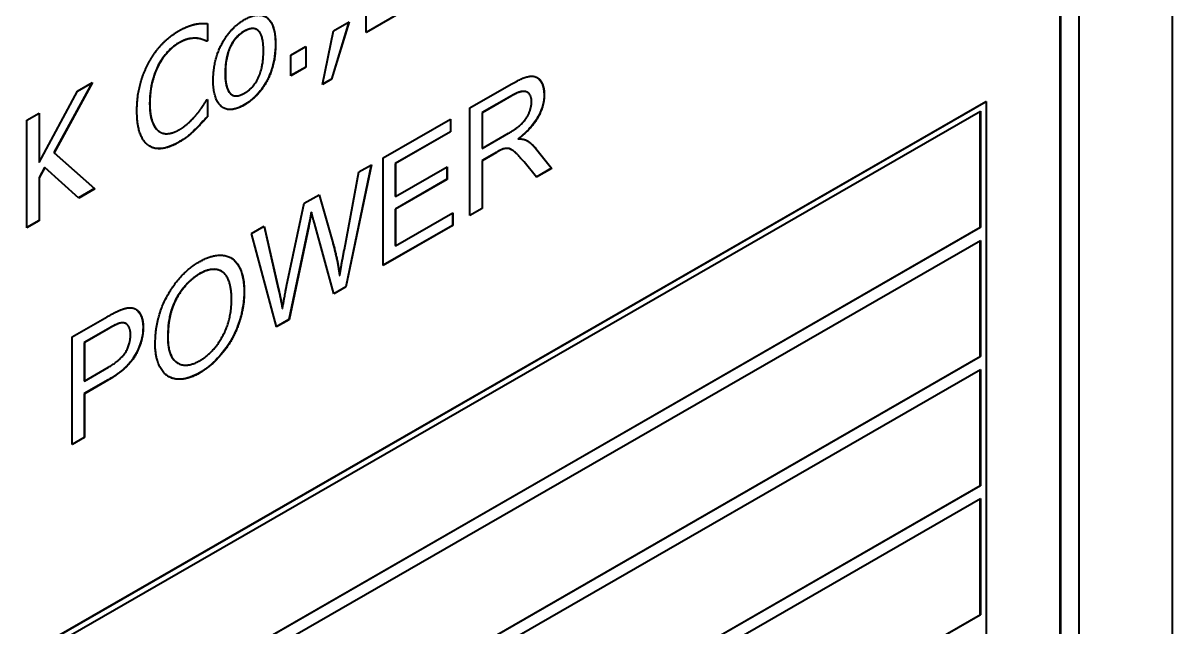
# Model space of a CAD drawing. Header units: millimetres. Extents: x 0 to 5945, y 0 to 4205.
# Drawn here: x 5642.62 to 5664.44, y 3449.97 to 3461.44 of the extents above; entities that cross this region are included whole.
import ezdxf

# ---------------------------------------------------------------- set-up
doc = ezdxf.new("R2010")
doc.units = ezdxf.units.MM
doc.header["$LTSCALE"] = 5
doc.layers.add('가시적인 것(ISO)', color=3, linetype='Continuous', lineweight=40)
doc.layers.add('가시적인 좁은 것(ISO)', color=3, linetype='Continuous', lineweight=35)

msp = doc.modelspace()

# ---------------------------------------------------------------- linework, layer by layer
at = {"layer": '가시적인 것(ISO)'}
for p, q in [((5664.4361, 3478.3368), (5664.4361, 3429.2839)), ((5662.6719, 3432.3516), (5662.6719, 3473.229)), ((5662.3148, 3432.5245), (5662.3148, 3472.6496)), ((5662.3183, 3472.6509), (5662.3183, 3432.5225)), ((5649.1336, 3461.2581), (5649.1336, 3463.3019)), ((5650.1543, 3461.8499), (5649.1336, 3461.2621)), ((5650.1579, 3461.8479), (5649.1336, 3461.2581)), ((5648.8062, 3461.4604), (5648.4754, 3460.3746)), ((5648.8113, 3461.4633), (5648.4789, 3460.3726)), ((5648.5147, 3461.2926), (5648.8113, 3461.4633)), ((5646.1189, 3461.4322), (5646.1189, 3461.1062)), ((5646.1224, 3461.4321), (5646.1224, 3461.1041)), ((5647.0554, 3461.3169), (5647.0589, 3461.3149)), ((5648.3056, 3460.2728), (5648.5147, 3461.2926)), ((5646.1189, 3461.1062), (5646.1002, 3461.0954)), ((5646.1002, 3461.0954), (5646.1038, 3461.0934)), ((5646.1224, 3461.1041), (5646.1038, 3461.0934)), ((5646.1189, 3461.1062), (5646.1224, 3461.1041)), ((5647.7068, 3460.8273), (5647.9904, 3460.9906)), ((5647.7068, 3460.4364), (5647.7068, 3460.8273)), ((5647.9869, 3460.9886), (5647.9869, 3460.6018)), ((5647.9904, 3460.9906), (5647.9904, 3460.5998)), ((5647.9869, 3460.6018), (5647.7068, 3460.4405)), ((5647.9904, 3460.5998), (5647.7068, 3460.4364)), ((5647.9869, 3460.6018), (5647.9904, 3460.5998)), ((5648.4789, 3460.3726), (5648.3056, 3460.2728)), ((5648.4754, 3460.3746), (5648.3065, 3460.2774)), ((5648.4754, 3460.3746), (5648.4789, 3460.3726)), ((5642.9278, 3458.7891), (5643.6527, 3460.1457)), ((5643.9324, 3460.3067), (5643.2036, 3458.9785)), ((5643.9392, 3460.3107), (5643.2072, 3458.9765)), ((5643.6527, 3460.1457), (5643.9392, 3460.3107)), ((5651.1031, 3459.8255), (5651.8873, 3460.2771)), ((5628.3737, 3441.2188), (5660.9006, 3459.9498)), ((5628.3772, 3441.2168), (5660.9041, 3459.9478)), ((5646.1052, 3459.9779), (5646.1224, 3459.9878)), ((5646.1189, 3459.9857), (5646.1189, 3459.6652)), ((5646.1224, 3459.9878), (5646.1224, 3459.6631)), ((5646.5854, 3460.0769), (5646.5889, 3460.0749)), ((5651.8932, 3460.0587), (5651.334, 3459.7367)), ((5651.8967, 3460.0566), (5651.3375, 3459.7346)), ((5652.1935, 3460.1244), (5652.197, 3460.1223)), ((5660.9006, 3459.9498), (5660.9041, 3459.9478)), ((5660.9041, 3459.9478), (5660.9041, 3440.3267)), ((5628.4833, 3441.1552), (5660.798, 3459.7641)), ((5642.6929, 3459.593), (5642.9278, 3459.7282)), ((5642.9243, 3459.7262), (5642.9243, 3458.7912)), ((5642.9278, 3459.7282), (5642.9278, 3458.7891)), ((5651.1031, 3457.7816), (5651.1031, 3459.8255)), ((5651.334, 3459.7367), (5651.3375, 3459.7346)), ((5651.334, 3459.7367), (5651.334, 3459.0606)), ((5651.3375, 3459.7346), (5651.3375, 3459.0585)), ((5660.7945, 3457.5587), (5660.7945, 3459.7621)), ((5660.798, 3459.7641), (5660.798, 3457.5567)), ((5642.6929, 3457.5491), (5642.6929, 3459.593)), ((5646.1189, 3459.6652), (5646.1224, 3459.6631)), ((5649.4566, 3458.8773), (5650.7366, 3459.6144)), ((5650.7331, 3459.6124), (5650.7331, 3459.375)), ((5650.7366, 3459.6144), (5650.7366, 3459.373)), ((5645.2161, 3459.3713), (5645.2196, 3459.3693)), ((5645.8839, 3459.4139), (5645.8875, 3459.4119)), ((5650.7331, 3459.375), (5649.6875, 3458.7729)), ((5650.7366, 3459.373), (5649.691, 3458.7709)), ((5650.7331, 3459.375), (5650.7366, 3459.373)), ((5651.3375, 3459.0585), (5651.8401, 3459.3479)), ((5651.334, 3459.0606), (5651.3375, 3459.0585)), ((5651.7355, 3459.0488), (5651.739, 3459.0467)), ((5652.0158, 3459.2413), (5652.0193, 3459.2393)), ((5652.3499, 3459.0598), (5652.6558, 3458.6798)), ((5652.3535, 3459.0578), (5652.6593, 3458.6778)), ((5643.2036, 3458.9785), (5643.2072, 3458.9765)), ((5643.2036, 3458.9785), (5643.9786, 3458.2936)), ((5643.2072, 3458.9765), (5643.9822, 3458.2915)), ((5649.4566, 3456.8335), (5649.4566, 3458.8773)), ((5651.6048, 3458.9828), (5651.334, 3458.8269)), ((5651.334, 3458.8269), (5651.3375, 3458.8248)), ((5651.334, 3458.8269), (5651.334, 3457.9187)), ((5651.6083, 3458.9808), (5651.3375, 3458.8248)), ((5651.3375, 3458.8248), (5651.3375, 3457.9166)), ((5651.8971, 3459.0332), (5651.9007, 3459.0312)), ((5642.9243, 3458.7912), (5642.9278, 3458.7891)), ((5643.0274, 3458.6965), (5642.9243, 3458.503)), ((5643.0309, 3458.6945), (5642.9278, 3458.5009)), ((5643.0274, 3458.6965), (5643.0309, 3458.6945)), ((5643.677, 3458.1158), (5643.0309, 3458.6945)), ((5648.7209, 3457.1404), (5648.9971, 3458.6128)), ((5649.2284, 3458.7459), (5648.747, 3456.4289)), ((5649.2329, 3458.7485), (5648.7505, 3456.4269)), ((5648.9971, 3458.6128), (5649.2329, 3458.7485)), ((5649.6875, 3458.7729), (5649.6875, 3458.1482)), ((5649.6875, 3458.7729), (5649.691, 3458.7709)), ((5649.691, 3458.7709), (5649.691, 3458.1462)), ((5649.691, 3458.1462), (5650.6706, 3458.7103)), ((5650.667, 3458.7082), (5650.667, 3458.4709)), ((5650.6706, 3458.7103), (5650.6706, 3458.4688)), ((5652.3669, 3458.5094), (5652.1325, 3458.7997)), ((5652.6558, 3458.6798), (5652.3647, 3458.5122)), ((5652.6593, 3458.6778), (5652.3669, 3458.5094)), ((5652.6558, 3458.6798), (5652.6593, 3458.6778)), ((5642.9243, 3458.503), (5642.9278, 3458.5009)), ((5642.9243, 3458.503), (5642.9243, 3457.6864)), ((5642.9278, 3458.5009), (5642.9278, 3457.6844)), ((5650.667, 3458.4709), (5649.6875, 3457.9068)), ((5650.6706, 3458.4688), (5649.691, 3457.9047)), ((5650.667, 3458.4709), (5650.6706, 3458.4688)), ((5643.9786, 3458.2936), (5643.6743, 3458.1183)), ((5643.9822, 3458.2915), (5643.677, 3458.1158)), ((5643.9786, 3458.2936), (5643.9822, 3458.2915)), ((5647.9596, 3458.0153), (5648.2426, 3458.1782)), ((5648.24, 3458.1768), (5648.4924, 3457.2918)), ((5648.2426, 3458.1782), (5648.4959, 3457.2897)), ((5647.6241, 3456.4419), (5647.9596, 3458.0153)), ((5649.6875, 3458.1482), (5649.691, 3458.1462)), ((5648.0922, 3457.8496), (5648.0957, 3457.8475)), ((5649.6875, 3457.9068), (5649.6875, 3457.212)), ((5649.6875, 3457.9068), (5649.691, 3457.9047)), ((5649.691, 3457.9047), (5649.691, 3457.2099)), ((5649.691, 3457.2099), (5650.777, 3457.8353)), ((5650.7735, 3457.8333), (5650.7735, 3457.5959)), ((5650.777, 3457.8353), (5650.777, 3457.5939)), ((5651.334, 3457.9187), (5651.1031, 3457.7857)), ((5651.3375, 3457.9166), (5651.1031, 3457.7816)), ((5651.334, 3457.9187), (5651.3375, 3457.9166)), ((5628.4833, 3438.9519), (5660.7945, 3457.5587)), ((5660.798, 3457.5567), (5628.4833, 3438.9479)), ((5642.9243, 3457.6864), (5642.6929, 3457.5532)), ((5642.9278, 3457.6844), (5642.6929, 3457.5491)), ((5642.9243, 3457.6864), (5642.9278, 3457.6844)), ((5646.9599, 3457.4396), (5647.1997, 3457.5777)), ((5647.197, 3457.5761), (5647.4657, 3456.3952)), ((5647.1997, 3457.5777), (5647.4692, 3456.3931)), ((5648.0396, 3457.5794), (5647.6664, 3455.8067)), ((5648.0432, 3457.5774), (5647.6699, 3455.8046)), ((5648.5215, 3456.295), (5648.1523, 3457.6402)), ((5650.7735, 3457.5959), (5649.4566, 3456.8375)), ((5650.777, 3457.5939), (5649.4566, 3456.8335)), ((5650.7735, 3457.5959), (5650.777, 3457.5939)), ((5660.7945, 3457.5587), (5660.798, 3457.5567)), ((5628.4833, 3438.7026), (5660.798, 3457.3114)), ((5647.4288, 3455.6657), (5646.9599, 3457.4396)), ((5660.7945, 3455.1061), (5660.7945, 3457.3094)), ((5660.798, 3457.3114), (5660.798, 3455.1041)), ((5649.6875, 3457.212), (5649.691, 3457.2099)), ((5646.3836, 3456.7264), (5646.3871, 3456.7244)), ((5648.6298, 3456.6465), (5648.6333, 3456.6445)), ((5648.747, 3456.4289), (5648.5205, 3456.2985)), ((5648.7505, 3456.4269), (5648.5215, 3456.295)), ((5648.747, 3456.4289), (5648.7505, 3456.4269)), ((5647.5411, 3456.0196), (5647.5446, 3456.0175)), ((5643.551, 3455.4765), (5644.218, 3455.8606)), ((5647.6664, 3455.8067), (5647.4278, 3455.6693)), ((5647.6699, 3455.8046), (5647.4288, 3455.6657)), ((5647.6664, 3455.8067), (5647.6699, 3455.8046)), ((5644.2346, 3455.6328), (5643.7819, 3455.3721)), ((5644.2382, 3455.6308), (5643.7854, 3455.3701)), ((5644.5687, 3455.7303), (5644.5722, 3455.7283)), ((5643.551, 3453.4327), (5643.551, 3455.4765)), ((5643.7819, 3455.3721), (5643.7854, 3455.3701)), ((5643.7819, 3455.3721), (5643.7819, 3454.6415)), ((5643.7854, 3455.3701), (5643.7854, 3454.6395)), ((5628.4833, 3436.4993), (5660.7945, 3455.1061)), ((5660.798, 3455.1041), (5628.4833, 3436.4952)), ((5643.7854, 3454.6395), (5644.2422, 3454.9025)), ((5645.5546, 3454.9815), (5645.5581, 3454.9794)), ((5660.7945, 3455.1061), (5660.798, 3455.1041)), ((5628.4833, 3436.25), (5660.798, 3454.8588)), ((5660.7945, 3452.6535), (5660.7945, 3454.8568)), ((5660.798, 3454.8588), (5660.798, 3452.6514)), ((5644.236, 3454.6615), (5643.7819, 3454.4)), ((5643.7819, 3454.6415), (5643.7854, 3454.6395)), ((5644.2395, 3454.6595), (5643.7854, 3454.398)), ((5643.7819, 3454.4), (5643.7854, 3454.398)), ((5643.7819, 3454.4), (5643.7819, 3453.5697)), ((5643.7854, 3454.398), (5643.7854, 3453.5677)), ((5643.7819, 3453.5697), (5643.551, 3453.4367)), ((5643.7854, 3453.5677), (5643.551, 3453.4327)), ((5643.7819, 3453.5697), (5643.7854, 3453.5677)), ((5628.4833, 3434.0467), (5660.7945, 3452.6535)), ((5660.798, 3452.6514), (5628.4833, 3434.0426)), ((5660.7945, 3452.6535), (5660.798, 3452.6514)), ((5628.4833, 3433.7973), (5660.798, 3452.4062)), ((5660.7945, 3450.2008), (5660.7945, 3452.4041)), ((5660.798, 3452.4062), (5660.798, 3450.1988)), ((5628.4833, 3431.594), (5660.7945, 3450.2008)), ((5660.798, 3450.1988), (5628.4833, 3431.5899)), ((5660.7945, 3450.2008), (5660.798, 3450.1988))]:
    msp.add_line(p, q, dxfattribs=at)
for points, degree in [([(5646.2298, 3460.3528), (5646.2298, 3460.737), (5646.5565, 3461.3508), (5646.8229, 3461.5042)], 2), ([(5646.8229, 3461.5042), (5647.0922, 3461.6593), (5647.4145, 3461.4209), (5647.4145, 3461.035)], 2), ([(5645.0021, 3460.6776), (5645.1081, 3460.8762), (5645.3975, 3461.1869), (5645.5766, 3461.29)], 2), ([(5645.5766, 3461.29), (5645.6654, 3461.3412), (5645.8216, 3461.4013), (5645.8875, 3461.416)], 2), ([(5645.8875, 3461.416), (5645.9448, 3461.4275), (5646.0637, 3461.4347), (5646.1224, 3461.4321)], 2), ([(5646.8229, 3461.2823), (5646.6496, 3461.1824), (5646.4605, 3460.7837), (5646.4605, 3460.4856)], 2), ([(5647.1839, 3460.9022), (5647.1839, 3461.2003), (5646.9962, 3461.3821), (5646.8229, 3461.2823)], 2), ([(5645.5752, 3461.0573), (5645.462, 3460.9921), (5645.26, 3460.7682), (5645.1841, 3460.6217)], 2), ([(5645.9046, 3461.1493), (5645.8373, 3461.1536), (5645.6783, 3461.1167), (5645.5752, 3461.0573)], 2), ([(5646.1038, 3461.0934), (5646.0723, 3461.1084), (5645.9748, 3461.145), (5645.9046, 3461.1493)], 2), ([(5647.4145, 3461.035), (5647.4145, 3460.6474), (5647.0922, 3460.0394), (5646.8229, 3459.8844)], 2), ([(5646.8229, 3460.1063), (5646.9948, 3460.2053), (5647.1839, 3460.6073), (5647.1839, 3460.9022)], 2), ([(5644.7815, 3459.7721), (5644.7815, 3460.0289), (5644.8947, 3460.475), (5645.0021, 3460.6776)], 2), ([(5645.1841, 3460.6217), (5645.1096, 3460.4745), (5645.0265, 3460.1103), (5645.0265, 3459.9132)], 2), ([(5646.8229, 3459.8844), (5646.5464, 3459.7251), (5646.2298, 3459.9784), (5646.2298, 3460.3528)], 2), ([(5646.4605, 3460.4856), (5646.4605, 3460.1957), (5646.6496, 3460.0065), (5646.8229, 3460.1063)], 2), ([(5651.8873, 3460.2771), (5652.123, 3460.4129), (5652.3696, 3460.4442), (5652.5165, 3460.25), (5652.5165, 3460.0817)], 2), ([(5652.2753, 3459.9428), (5652.2753, 3460.0877), (5652.0934, 3460.1699), (5651.8967, 3460.0566)], 2), ([(5645.9175, 3459.7058), (5645.982, 3459.786), (5646.078, 3459.9307), (5646.1052, 3459.9779)], 2), ([(5651.8401, 3459.3479), (5652.0004, 3459.4403), (5652.181, 3459.6206), (5652.2753, 3459.8447), (5652.2753, 3459.9428)], 2), ([(5652.5165, 3460.0817), (5652.5165, 3459.8636), (5652.2726, 3459.4256), (5652.0193, 3459.2393)], 2), ([(5645.0036, 3459.1116), (5644.8976, 3459.1831), (5644.7815, 3459.5138), (5644.7815, 3459.7721)], 2), ([(5645.0265, 3459.9132), (5645.0265, 3459.7029), (5645.1139, 3459.4501), (5645.1898, 3459.3895)], 2), ([(5645.5752, 3459.4076), (5645.6769, 3459.4662), (5645.8502, 3459.624), (5645.9175, 3459.7058)], 2), ([(5646.1224, 3459.6631), (5646.0637, 3459.5979), (5645.9605, 3459.4805), (5645.8875, 3459.4119)], 2), ([(5645.1863, 3459.3915), (5645.1958, 3459.384), (5645.2057, 3459.3773), (5645.2161, 3459.3713)], 3), ([(5645.1898, 3459.3895), (5645.2643, 3459.3313), (5645.4634, 3459.3433), (5645.5752, 3459.4076)], 2), ([(5645.8875, 3459.4119), (5645.8101, 3459.3376), (5645.6783, 3459.2318), (5645.5723, 3459.1708)], 2), ([(5645.5723, 3459.1708), (5645.4004, 3459.0718), (5645.1096, 3459.0385), (5645.0036, 3459.1116)], 2), ([(5651.739, 3459.0467), (5651.6986, 3459.0328), (5651.6083, 3458.9808)], 2), ([(5652.1325, 3458.7997), (5652.0301, 3458.9246), (5651.898, 3459.0433), (5651.7929, 3459.0622), (5651.739, 3459.0467)], 2), ([(5652.0193, 3459.2393), (5652.1109, 3459.2406), (5652.1594, 3459.2187)], 2), ([(5652.1594, 3459.2187), (5652.2618, 3459.1686), (5652.3535, 3459.0578)], 2), ([(5648.0957, 3457.8475), (5648.0661, 3457.6903), (5648.0432, 3457.5774)], 2), ([(5648.1523, 3457.6402), (5648.1038, 3457.807), (5648.0957, 3457.8475)], 2), ([(5648.4959, 3457.2897), (5648.5889, 3456.9585), (5648.6333, 3456.6445)], 2), ([(5648.6333, 3456.6445), (5648.667, 3456.8586), (5648.7209, 3457.1404)], 2), ([(5645.1288, 3455.3367), (5645.1288, 3455.8461), (5645.6017, 3456.6933), (5645.9749, 3456.9082)], 2), ([(5645.9749, 3456.9082), (5646.2202, 3457.0494), (5646.6136, 3457.0049), (5646.8197, 3456.6407), (5646.8197, 3456.3338)], 2), ([(5645.9763, 3456.6769), (5645.7284, 3456.5341), (5645.37, 3455.9336), (5645.37, 3455.4725)], 2), ([(5646.5786, 3456.1981), (5646.5786, 3456.4473), (5646.433, 3456.7358), (5646.1514, 3456.7778), (5645.9763, 3456.6769)], 2), ([(5647.5446, 3456.0175), (5647.612, 3456.385), (5647.6241, 3456.4419)], 2), ([(5646.8197, 3456.3338), (5646.8197, 3456.0238), (5646.6028, 3455.4082), (5646.204, 3454.9262), (5645.9749, 3454.7943)], 2), ([(5647.4692, 3456.3931), (5647.5123, 3456.2077), (5647.5446, 3456.0175)], 2), ([(5644.218, 3455.8606), (5644.3945, 3455.9623), (5644.4874, 3455.9955)], 2), ([(5644.4874, 3455.9955), (5644.6181, 3456.0459), (5644.7933, 3456.0065), (5644.9011, 3455.8147), (5644.9011, 3455.662)], 2), ([(5645.9736, 3455.0256), (5646.2377, 3455.1777), (5646.5786, 3455.8024), (5646.5786, 3456.1981)], 2), ([(5644.4564, 3455.7378), (5644.3972, 3455.7223), (5644.2382, 3455.6308)], 2), ([(5644.9011, 3455.662), (5644.9011, 3455.4019), (5644.6141, 3454.8752), (5644.2395, 3454.6595)], 2), ([(5644.6599, 3455.5153), (5644.6599, 3455.6431), (5644.5481, 3455.7625), (5644.4564, 3455.7378)], 2), ([(5644.2422, 3454.9025), (5644.4699, 3455.0336), (5644.6599, 3455.3378), (5644.6599, 3455.5153)], 2), ([(5645.9749, 3454.7943), (5645.7243, 3454.6499), (5645.3309, 3454.7022), (5645.1288, 3455.0672), (5645.1288, 3455.3367)], 2), ([(5645.37, 3455.4725), (5645.37, 3455.1033), (5645.7135, 3454.8758), (5645.9736, 3455.0256)], 2)]:
    msp.add_open_spline(points, degree=degree, dxfattribs=at)
for points, knots in [([(5647.2257, 3461.5581), (5647.2287, 3461.5563), (5647.2318, 3461.5545), (5647.2773, 3461.5253), (5647.3225, 3461.4795), (5647.397, 3461.2961), (5647.411, 3461.1685), (5647.411, 3461.037)], [-0.18328241, -0.18328241, -0.18328241, -0.18328241, -0.17753527, -0.17753527, -0.0964991, -0.0964991, 0, 0, 0, 0]), ([(5646.8194, 3461.2843), (5646.7903, 3461.2676), (5646.7612, 3461.2478), (5646.7066, 3461.2025), (5646.6813, 3461.1779), (5646.6214, 3461.1083), (5646.5906, 3461.0617), (5646.5394, 3460.9628), (5646.5129, 3460.8999), (5646.4651, 3460.7038), (5646.4569, 3460.5887), (5646.4569, 3460.4876)], [-0.26853171, -0.26853171, -0.26853171, -0.26853171, -0.22663793, -0.22663793, -0.18795289, -0.18795289, -0.12982035, -0.12982035, -0.07421959, -0.07421959, 0, 0, 0, 0]), ([(5647.0554, 3461.3169), (5647.0553, 3461.317), (5647.0553, 3461.317), (5647.0272, 3461.3331), (5646.995, 3461.3393), (5646.9143, 3461.3308), (5646.867, 3461.3117), (5646.8194, 3461.2843)], [-0.073955542, -0.073955542, -0.073955542, -0.073955542, -0.073893897, -0.073893897, -0.040399983, -0.040399983, 0, 0, 0, 0]), ([(5645.5716, 3461.0593), (5645.5315, 3461.0362), (5645.4918, 3461.0083), (5645.4079, 3460.9371), (5645.3705, 3460.8978), (5645.2789, 3460.7915), (5645.2258, 3460.711), (5645.1805, 3460.6238)], [-0.11150812, -0.11150812, -0.11150812, -0.11150812, -0.08708335, -0.08708335, -0.05907646, -0.05907646, 0, 0, 0, 0]), ([(5645.9011, 3461.1514), (5645.838, 3461.1554), (5645.7826, 3461.1438), (5645.6957, 3461.1236), (5645.6327, 3461.0945), (5645.5716, 3461.0593)], [-0.076887097, -0.076887097, -0.076887097, -0.076887097, -0.051825259, -0.051825259, 0, 0, 0, 0]), ([(5646.1002, 3461.0954), (5646.0742, 3461.1078), (5646.0472, 3461.1185), (5645.9838, 3461.1424), (5645.9421, 3461.1489), (5645.9011, 3461.1514)], [-0.069612591, -0.069612591, -0.069612591, -0.069612591, -0.039763593, -0.039763593, 0, 0, 0, 0]), ([(5647.411, 3461.037), (5647.411, 3460.9616), (5647.4064, 3460.8825), (5647.3851, 3460.7304), (5647.3698, 3460.657), (5647.3248, 3460.5081), (5647.2876, 3460.4082), (5647.1746, 3460.2139), (5647.1187, 3460.1385), (5646.9803, 3459.9934), (5646.9003, 3459.933), (5646.8194, 3459.8864)], [-0.36625997, -0.36625997, -0.36625997, -0.36625997, -0.27978294, -0.27978294, -0.20356854, -0.20356854, -0.126802, -0.126802, -0.06869129, -0.06869129, 0, 0, 0, 0]), ([(5645.1805, 3460.6238), (5645.1196, 3460.5033), (5645.085, 3460.3844), (5645.0344, 3460.1626), (5645.023, 3460.0348), (5645.023, 3459.9152)], [-0.14768785, -0.14768785, -0.14768785, -0.14768785, -0.08777466, -0.08777466, 0, 0, 0, 0]), ([(5646.4569, 3460.4876), (5646.4569, 3460.4207), (5646.4607, 3460.354), (5646.4793, 3460.244), (5646.4924, 3460.1967), (5646.5369, 3460.1109), (5646.5644, 3460.089), (5646.5854, 3460.0769)], [-0.143999676, -0.143999676, -0.143999676, -0.143999676, -0.119078085, -0.119078085, -0.098358582, -0.098358582, -0.073440655, -0.073440655, -0.073440655, -0.073440655]), ([(5652.3769, 3460.4065), (5652.4278, 3460.3764), (5652.458, 3460.3262), (5652.5008, 3460.2324), (5652.5129, 3460.1629), (5652.5129, 3460.0838)], [-0.094207811, -0.094207811, -0.094207811, -0.094207811, -0.058070888, -0.058070888, 0, 0, 0, 0]), ([(5652.1935, 3460.1244), (5652.1875, 3460.1279), (5652.1823, 3460.1303), (5652.1498, 3460.144), (5652.1159, 3460.1441), (5652.0213, 3460.1256), (5651.9549, 3460.0942), (5651.8932, 3460.0587)], [-0.088634168, -0.088634168, -0.088634168, -0.088634168, -0.084232122, -0.084232122, -0.052362504, -0.052362504, 0, 0, 0, 0]), ([(5645.023, 3459.9152), (5645.023, 3459.7164), (5645.0522, 3459.6139), (5645.1018, 3459.4872), (5645.1375, 3459.4304), (5645.1863, 3459.3915)], [-0.12145123, -0.12145123, -0.12145123, -0.12145123, -0.06422068, -0.06422068, 0, 0, 0, 0]), ([(5652.5129, 3460.0838), (5652.5129, 3460.0215), (5652.5055, 3459.9558), (5652.4715, 3459.8206), (5652.4465, 3459.7548), (5652.3749, 3459.6123), (5652.3293, 3459.5443), (5652.1961, 3459.3859), (5652.1045, 3459.3066), (5652.0158, 3459.2413)], [-0.2169257, -0.2169257, -0.2169257, -0.2169257, -0.17148401, -0.17148401, -0.12778937, -0.12778937, -0.07600096, -0.07600096, 0, 0, 0, 0]), ([(5646.8194, 3459.8864), (5646.7753, 3459.861), (5646.7313, 3459.8398), (5646.648, 3459.8103), (5646.609, 3459.8013), (5646.5143, 3459.7944), (5646.4636, 3459.8053), (5646.4193, 3459.8303)], [-0.38842463, -0.38842463, -0.38842463, -0.38842463, -0.32850653, -0.32850653, -0.27299216, -0.27299216, -0.18785621, -0.18785621, -0.18785621, -0.18785621]), ([(5646.1189, 3459.6652), (5646.0819, 3459.6241), (5646.0451, 3459.5828), (5645.9694, 3459.4967), (5645.9253, 3459.4528), (5645.8839, 3459.4139)], [-0.071296299, -0.071296299, -0.071296299, -0.071296299, -0.036843177, -0.036843177, 0, 0, 0, 0]), ([(5645.8839, 3459.4139), (5645.837, 3459.3688), (5645.7892, 3459.3257), (5645.6902, 3459.2462), (5645.6283, 3459.2071), (5645.5688, 3459.1728)], [-0.09903769, -0.09903769, -0.09903769, -0.09903769, -0.050485936, -0.050485936, 0, 0, 0, 0]), ([(5645.5688, 3459.1728), (5645.5066, 3459.1371), (5645.4448, 3459.108), (5645.3261, 3459.0682), (5645.2692, 3459.0565), (5645.1443, 3459.0516), (5645.0807, 3459.0663), (5645.025, 3459.098)], [-0.17941073, -0.17941073, -0.17941073, -0.17941073, -0.12708312, -0.12708312, -0.07734006, -0.07734006, -0.01024368, -0.01024368, -0.01024368, -0.01024368]), ([(5651.7355, 3459.0488), (5651.7192, 3459.0431), (5651.6991, 3459.0336), (5651.6575, 3459.0126), (5651.6299, 3458.9973), (5651.6048, 3458.9828)], [-0.035257923, -0.035257923, -0.035257923, -0.035257923, -0.021282147, -0.021282147, 0, 0, 0, 0]), ([(5651.8971, 3459.0333), (5651.8809, 3459.0426), (5651.8641, 3459.0499), (5651.8324, 3459.057), (5651.7914, 3459.0648), (5651.7355, 3459.0488)], [-0.10369086, -0.10369086, -0.10369086, -0.10369086, -0.04884177, -0.04884177, 0, 0, 0, 0]), ([(5652.1847, 3459.2053), (5652.2096, 3459.1908), (5652.2332, 3459.174), (5652.2895, 3459.1274), (5652.3209, 3459.0949), (5652.3499, 3459.0598)], [-0.075173445, -0.075173445, -0.075173445, -0.075173445, -0.045287499, -0.045287499, 0, 0, 0, 0]), ([(5648.0922, 3457.8496), (5648.0831, 3457.8013), (5648.0736, 3457.7518), (5648.0563, 3457.6625), (5648.0479, 3457.6204), (5648.0396, 3457.5794)], [-0.060040703, -0.060040703, -0.060040703, -0.060040703, -0.027472323, -0.027472323, 0, 0, 0, 0]), ([(5648.4924, 3457.2918), (5648.5222, 3457.1855), (5648.5494, 3457.0763), (5648.5952, 3456.8614), (5648.6144, 3456.7551), (5648.6298, 3456.6465)], [-0.18127477, -0.18127477, -0.18127477, -0.18127477, -0.08721001, -0.08721001, 0, 0, 0, 0]), ([(5646.5657, 3456.9803), (5646.5657, 3456.9802), (5646.5658, 3456.9802), (5646.613, 3456.9526), (5646.684, 3456.8967), (5646.7938, 3456.6511), (5646.8162, 3456.5013), (5646.8162, 3456.3359)], [-0.24513087, -0.24513087, -0.24513087, -0.24513087, -0.24496819, -0.24496819, -0.12137864, -0.12137864, 0, 0, 0, 0]), ([(5645.9728, 3456.6789), (5645.9133, 3456.6447), (5645.8545, 3456.6023), (5645.7417, 3456.5001), (5645.6897, 3456.4425), (5645.6106, 3456.3379), (5645.5587, 3456.2651), (5645.4693, 3456.0928), (5645.4374, 3456.0015), (5645.378, 3455.7617), (5645.3664, 3455.6098), (5645.3664, 3455.4745)], [-0.3998177, -0.3998177, -0.3998177, -0.3998177, -0.30646312, -0.30646312, -0.21565204, -0.21565204, -0.15869312, -0.15869312, -0.09928322, -0.09928322, 0, 0, 0, 0]), ([(5646.3836, 3456.7264), (5646.322, 3456.7619), (5646.2557, 3456.7656), (5646.1306, 3456.7538), (5646.0529, 3456.7251), (5645.9728, 3456.6789)], [-0.11497979, -0.11497979, -0.11497979, -0.11497979, -0.06797651, -0.06797651, 0, 0, 0, 0]), ([(5646.8162, 3456.3359), (5646.8162, 3456.2467), (5646.8095, 3456.154), (5646.78, 3455.9671), (5646.7584, 3455.8747), (5646.6858, 3455.645), (5646.632, 3455.5232), (5646.5344, 3455.3534), (5646.4528, 3455.219), (5646.2045, 3454.9559), (5646.0901, 3454.8646), (5645.9714, 3454.7963)], [-0.83129337, -0.83129337, -0.83129337, -0.83129337, -0.64904903, -0.64904903, -0.4769488, -0.4769488, -0.22840065, -0.22840065, -0.10072301, -0.10072301, 0, 0, 0, 0]), ([(5647.4657, 3456.3952), (5647.48, 3456.3337), (5647.4934, 3456.2714), (5647.5186, 3456.1462), (5647.5303, 3456.0832), (5647.5411, 3456.0196)], [-0.10473033, -0.10473033, -0.10473033, -0.10473033, -0.05211675, -0.05211675, 0, 0, 0, 0]), ([(5644.7568, 3456.0067), (5644.8088, 3455.9759), (5644.8398, 3455.924), (5644.885, 3455.8245), (5644.8975, 3455.7491), (5644.8975, 3455.6641)], [-0.099773791, -0.099773791, -0.099773791, -0.099773791, -0.062390036, -0.062390036, 0, 0, 0, 0]), ([(5644.4529, 3455.7398), (5644.4295, 3455.7337), (5644.3977, 3455.7196), (5644.3259, 3455.6844), (5644.2773, 3455.6574), (5644.2346, 3455.6328)], [-0.060822008, -0.060822008, -0.060822008, -0.060822008, -0.036218983, -0.036218983, 0, 0, 0, 0]), ([(5644.8975, 3455.6641), (5644.8975, 3455.5973), (5644.8905, 3455.5272), (5644.8587, 3455.3835), (5644.8354, 3455.3131), (5644.7616, 3455.1456), (5644.7193, 3455.0825), (5644.6656, 3455.0028), (5644.6093, 3454.9412), (5644.4522, 3454.7964), (5644.3394, 3454.7211), (5644.236, 3454.6615)], [-0.1557093, -0.1557093, -0.1557093, -0.1557093, -0.15050159, -0.15050159, -0.14551957, -0.14551957, -0.13869154, -0.13869154, -0.08775112, -0.08775112, 0, 0, 0, 0]), ([(5644.5687, 3455.7304), (5644.5613, 3455.7346), (5644.5531, 3455.7383), (5644.5166, 3455.7496), (5644.4861, 3455.7488), (5644.4529, 3455.7398)], [-0.038999165, -0.038999165, -0.038999165, -0.038999165, -0.029156078, -0.029156078, 0, 0, 0, 0]), ([(5645.3664, 3455.4745), (5645.3664, 3455.4059), (5645.3709, 3455.3395), (5645.3911, 3455.2227), (5645.4058, 3455.1715), (5645.4574, 3455.0612), (5645.4995, 3455.0132), (5645.5546, 3454.9815)], [-0.29364526, -0.29364526, -0.29364526, -0.29364526, -0.24323959, -0.24323959, -0.19772199, -0.19772199, -0.13148408, -0.13148408, -0.13148408, -0.13148408]), ([(5645.9714, 3454.7963), (5645.9113, 3454.7617), (5645.8515, 3454.7333), (5645.7362, 3454.6928), (5645.6815, 3454.6803), (5645.5367, 3454.6682), (5645.4511, 3454.6848), (5645.3799, 3454.7252)], [-0.48089242, -0.48089242, -0.48089242, -0.48089242, -0.40982223, -0.40982223, -0.34186561, -0.34186561, -0.2236727, -0.2236727, -0.2236727, -0.2236727])]:
    msp.add_open_spline(points, degree=3, knots=knots, dxfattribs=at)
at = {"layer": '가시적인 좁은 것(ISO)'}
for p, q in [((5646.8194, 3461.2843), (5646.8229, 3461.2823)), ((5645.5716, 3461.0593), (5645.5752, 3461.0573)), ((5645.9011, 3461.1514), (5645.9046, 3461.1493)), ((5647.411, 3461.037), (5647.4145, 3461.035)), ((5645.1805, 3460.6238), (5645.1841, 3460.6217)), ((5646.4569, 3460.4876), (5646.4605, 3460.4856)), ((5645.023, 3459.9152), (5645.0265, 3459.9132)), ((5651.8932, 3460.0587), (5651.8967, 3460.0566)), ((5652.5129, 3460.0838), (5652.5165, 3460.0817)), ((5646.8194, 3459.8864), (5646.8229, 3459.8844)), ((5645.1863, 3459.3915), (5645.1898, 3459.3895)), ((5645.5688, 3459.1728), (5645.5723, 3459.1708)), ((5652.3499, 3459.0598), (5652.3535, 3459.0578)), ((5651.6048, 3458.9828), (5651.6083, 3458.9808)), ((5648.0396, 3457.5794), (5648.0432, 3457.5774)), ((5648.4924, 3457.2918), (5648.4959, 3457.2897)), ((5645.9728, 3456.6789), (5645.9763, 3456.6769)), ((5646.8162, 3456.3359), (5646.8197, 3456.3338)), ((5647.4657, 3456.3952), (5647.4692, 3456.3931)), ((5644.2346, 3455.6328), (5644.2382, 3455.6308)), ((5644.4529, 3455.7398), (5644.4564, 3455.7378)), ((5644.8975, 3455.6641), (5644.9011, 3455.662)), ((5645.3664, 3455.4745), (5645.37, 3455.4725)), ((5645.9714, 3454.7963), (5645.9749, 3454.7943)), ((5644.236, 3454.6615), (5644.2395, 3454.6595))]:
    msp.add_line(p, q, dxfattribs=at)

doc.saveas('drawing.dxf')
